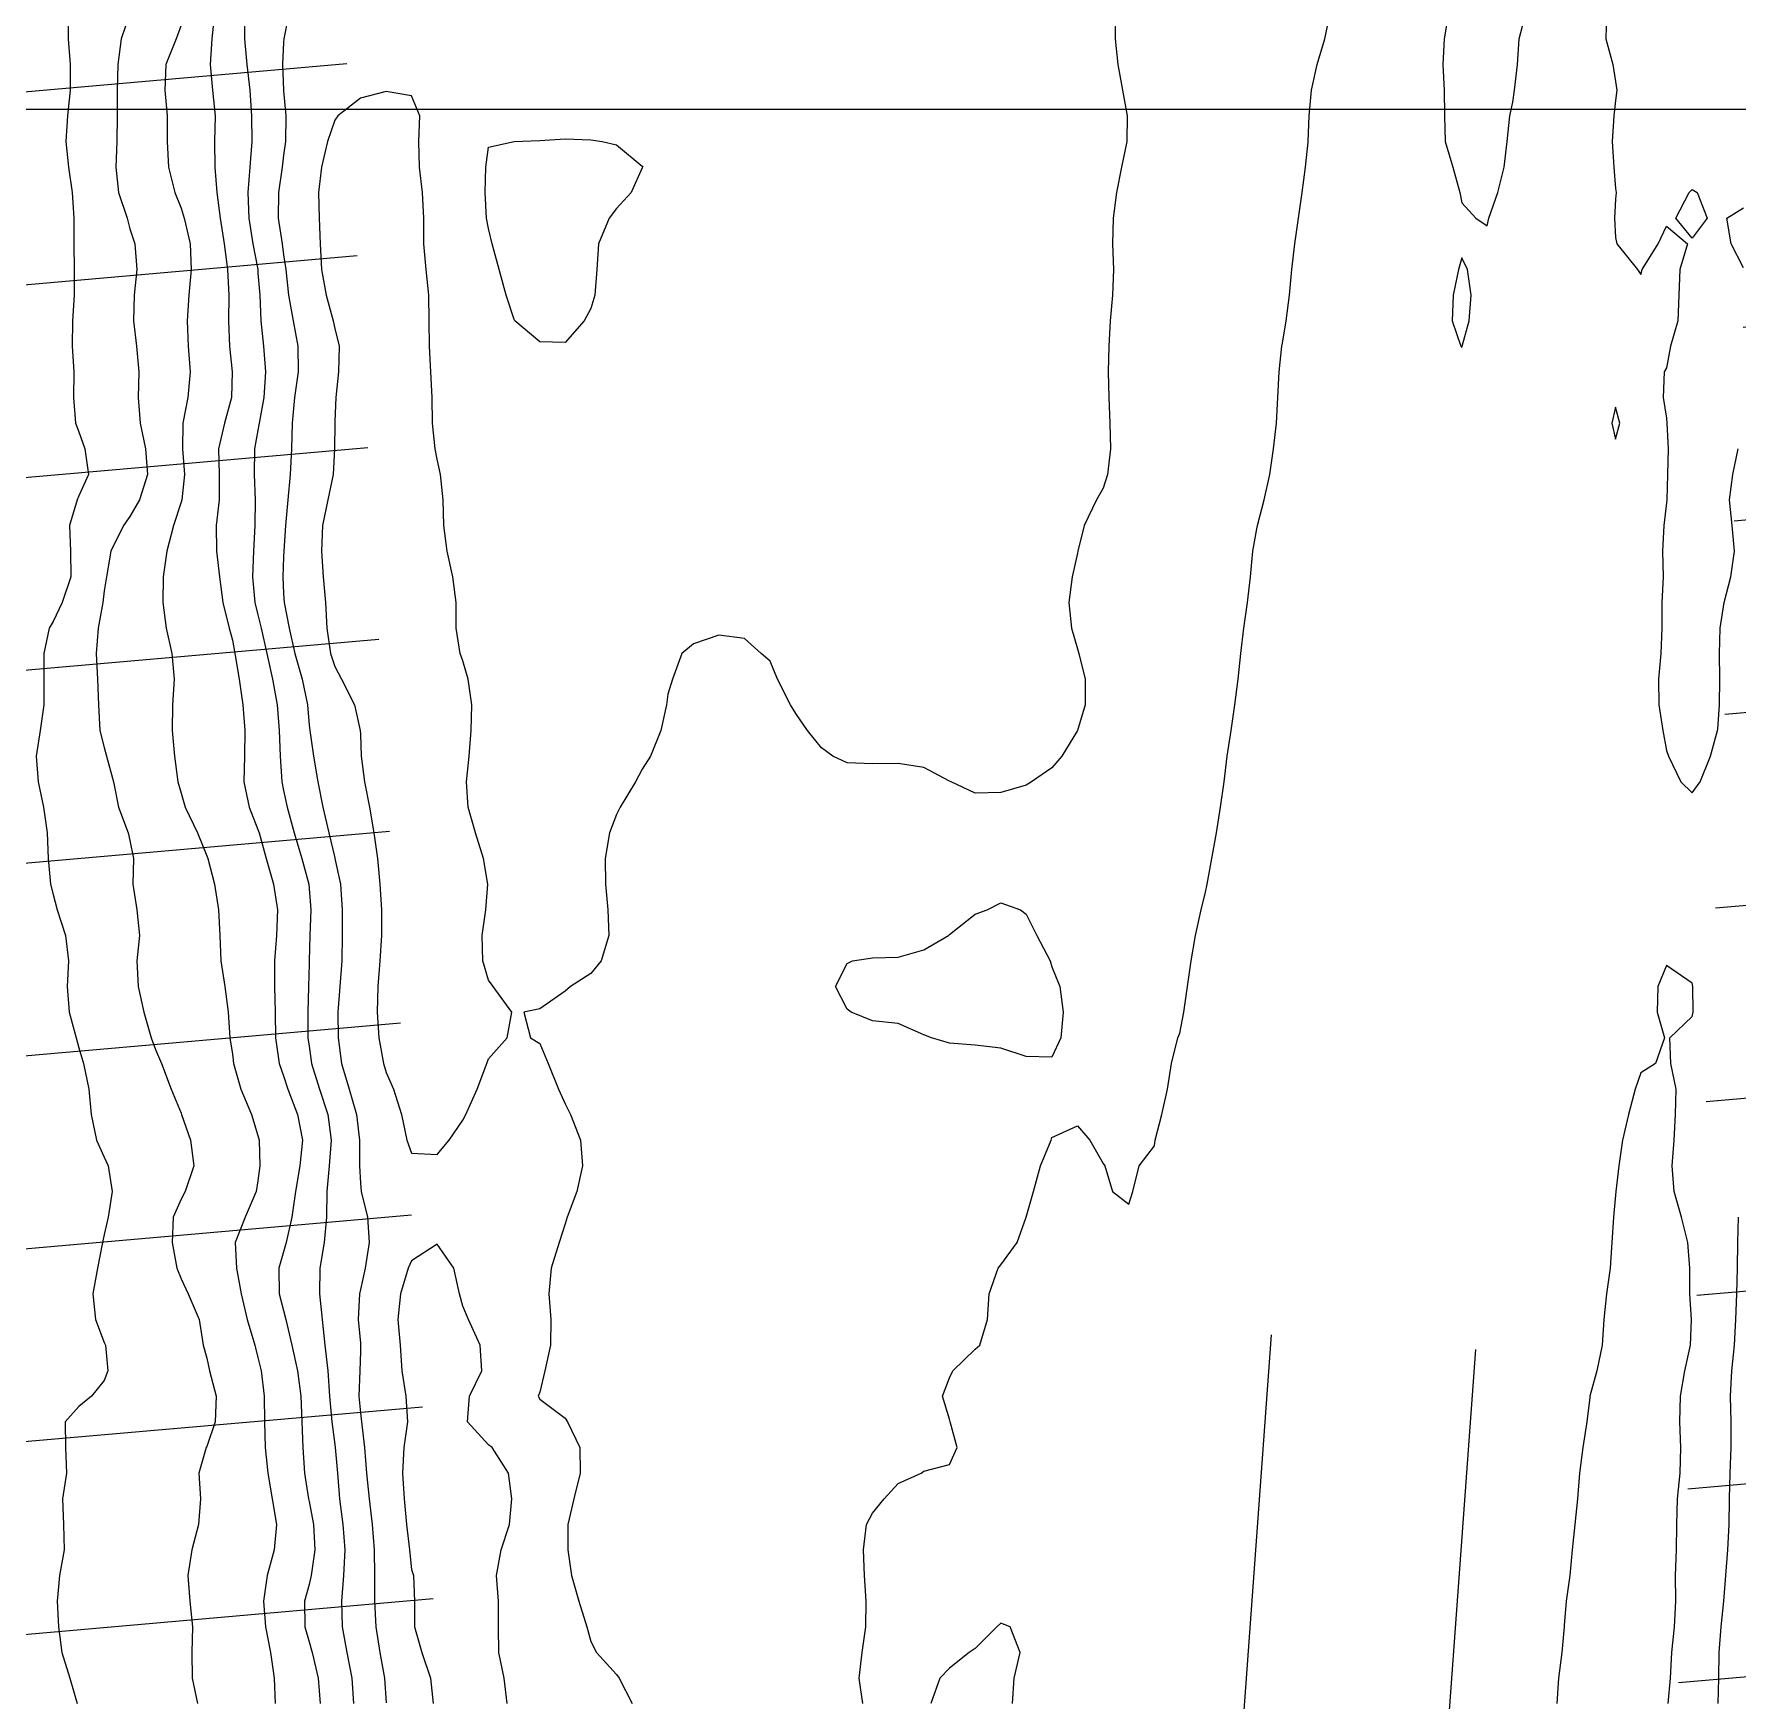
# Model space of a CAD drawing. Header units: centimetres. Extents: x 0 to 642158, y -847 to 649707.
# Drawn here: x 617083.88 to 617117.14, y 621556.3 to 621588.85 of the extents above; entities that cross this region are included whole.
import ezdxf

# ---------------------------------------------------------------- set-up
doc = ezdxf.new("R2010")
doc.units = ezdxf.units.CM
doc.header["$MEASUREMENT"] = 0
for name, color, linetype, lineweight in [('MEV_environnement_V', 7, 'Continuous', 20), ('MEV_grille', 254, 'Continuous', 9), ('WAL_topographie 0.5', 253, 'Continuous', 20)]:
    doc.layers.add(name, color=color, linetype=linetype, lineweight=lineweight)
doc.layers.add('MEV_schema paysager_Ha', color=7, linetype='Continuous', lineweight=25, transparency=0.13)
doc.linetypes.add('TRACKS', pattern='A,0.15,[130,ltypeshp.shx,S=0.25,R=0,X=0,Y=0],0.15', length=0.3)

# ---------------------------------------------------------------- blocks, each defined once
blk = doc.blocks.new('*U114')
at = {"layer": 'MEV_grille', "transparency": 33554687}
blk.add_lwpolyline([(-1338.461, 0), (1338.461, 0)], dxfattribs=at)
blk = doc.blocks.new('*U115')
at = {"layer": 'MEV_grille', "color": 0, "linetype": 'ByBlock', "lineweight": -2, "transparency": 16777216}
blk.add_blockref('*U114', (0, -800), dxfattribs=at)

msp = doc.modelspace()

# ---------------------------------------------------------------- hatches: boundary and pattern name
at = {"layer": 'MEV_schema paysager_Ha', "transparency": 33554687}
h = msp.add_hatch(dxfattribs=at)
h.set_pattern_fill('ANSI31', color=60, scale=30, angle=320)
h.paths.add_polyline_path([(617169.617, 620973.194), (617165.143, 620997.552), (617163.049, 621011.729), (617162.573, 621023.432), (617161.336, 621028.189), (617160.67, 621031.995), (617159.432, 621036.467), (617156.475, 621053.969), (617156.906, 621060.001), (617157.984, 621066.14), (617158.414, 621069.802), (617158.199, 621075.295), (617157.014, 621080.142), (617155.505, 621084.988), (617154.751, 621088.973), (617151.842, 621094.789), (617149.148, 621099.205), (617146.994, 621101.252), (617145.377, 621102.544), (617143.546, 621103.621), (617141.391, 621107.391), (617140.307, 621121.334), (617138.581, 621134.515), (617137.596, 621148.681), (617137.947, 621158.301), (617138.342, 621166.601), (617137.255, 621176.482), (617136.069, 621187.153), (617134.618, 621206.801), (617133.841, 621215.056), (617132.235, 621238.569), (617131.105, 621276.162), (617130.662, 621320.72), (617129.383, 621365.826), (617128.171, 621391.821), (617126.408, 621441.701), (617124.527, 621449.888), (617124.527, 621453.399), (617124.884, 621455.482), (617126.075, 621456.85), (617127.265, 621458.873), (617127.265, 621461.254), (617125.649, 621473.672), (617125.524, 621482.896), (617125.025, 621497.979), (617124.776, 621519.544), (617124.92, 621540.094), (617125.983, 621565.584), (617126.337, 621580.453), (617126.163, 621598.374), (617127.186, 621608.874), (617130.532, 621615.192), (617131.834, 621617.887), (617134.298, 621627.22), (617135.042, 621631.96), (617135.135, 621640.047), (617136.158, 621649.713), (617136.911, 621670.5), (617129.26, 621649.205), (617124.61, 621628.36), (617120.259, 621606.016), (617117.259, 621583.371), (617115.237, 621541.083), (617114.562, 621520.401), (617115.536, 621487.717), (617112.094, 621474.528), (617111.291, 621462.83), (617115.078, 621434.173), (617114.685, 621412.686), (617116.517, 621383.817), (617118.213, 621359.713), (617121.633, 621297.519), (617122.293, 621280.379), (617124.809, 621252.783), (617126.661, 621222.595), (617125.403, 621211.007), (617126.795, 621190.875), (617128.52, 621169.158), (617130.485, 621161.793), (617131.444, 621155.186), (617130.649, 621150.827), (617132.125, 621142.753), (617132.79, 621125.456), (617134.954, 621111.319), (617137.702, 621098.468), (617139.749, 621087.381), (617141.795, 621083.246), (617143.417, 621082.42), (617144.557, 621081.575), (617145.493, 621080.194), (617145.463, 621077.083), (617144.023, 621074.463), (617144.278, 621071.03), (617145.295, 621066.579), (617147.455, 621053.531), (617147.76, 621048.137), (617148.575, 621044.067), (617151.222, 621037.452), (617151.12, 621031.956), (617151.633, 621023.148), (617154.427, 621011.658), (617158.897, 620988.919), (617162.537, 620970.568), (617168.729, 620939.186), (617182.921, 620879.156), (617188.263, 620855.446), (617193.71, 620854.003), (617187.498, 620892.108), (617176.811, 620939.879)])
h = msp.add_hatch(dxfattribs=at)
h.set_pattern_fill('ANSI31', color=60, scale=30, angle=320)
h.paths.add_polyline_path([(617170.419, 620834.567), (617172.651, 620836.166), (617173.767, 620838.36), (617176.52, 620837.394), (617174.806, 620846.341), (617170.861, 620863.855), (617160.166, 620908.624), (617154.776, 620933.562), (617146.673, 620971.647), (617141.556, 621000.514), (617137.768, 621021.34), (617128.09, 621079.063), (617126.156, 621093.864), (617119.316, 621143.104), (617111.792, 621208.391), (617108.156, 621251.964), (617106.162, 621276.436), (617103.961, 621303.676), (617102.134, 621336.288), (617100.135, 621389.845), (617096.516, 621463.981), (617093.32, 621529.296), (617090.317, 621582.148), (617088.875, 621608.789), (617089.552, 621610.434), (617091.584, 621610.24), (617079.838, 621624.63), (617079.15, 621614.869), (617077.224, 621610.745), (617075.161, 621604.283), (617075.024, 621597.272), (617074.199, 621592.185), (617074.199, 621587.785), (617073.373, 621584.761), (617071.723, 621576.1), (617070.554, 621571.223), (617069.004, 621567.237), (617065.792, 621560.483), (617065.459, 621555.39), (617064.352, 621548.747), (617063.248, 621545.861), (617063.538, 621539.763), (617064.894, 621531.341), (617066.831, 621523.888), (617067.993, 621518.758), (617069.311, 621511.094), (617070.285, 621505.466), (617073.425, 621497.132), (617077.756, 621487.932), (617080.679, 621477.434), (617081.545, 621462.498), (617082.024, 621453.112), (617079.891, 621448.421), (617077.757, 621439.358), (617074.131, 621434.987), (617070.825, 621431.469), (617069.438, 621426.671), (617071.018, 621420.988), (617073.27, 621414.516), (617077.07, 621409.311), (617077.914, 621402.699), (617079.322, 621395.946), (617077.774, 621388.912), (617077.028, 621379.272), (617077.18, 621366.49), (617077.637, 621354.926), (617081.138, 621345.34), (617084.667, 621339.141), (617088.419, 621332.55), (617091.943, 621324.141), (617093.489, 621313.549), (617093.991, 621301.308), (617095.095, 621293.181), (617098.226, 621286.522), (617098.599, 621269.214), (617098.32, 621260.56), (617100.919, 621240.097), (617102.163, 621224.304), (617102.661, 621213.61), (617104.31, 621203.418), (617105.03, 621196.058), (617108.853, 621175.666), (617110.452, 621164.481), (617113.761, 621137.233), (617115.569, 621117.477), (617117.489, 621112.22), (617116.988, 621109.132), (617114.316, 621105.794), (617111.985, 621102.229), (617112.056, 621101.1), (617120.765, 621101.771), (617121.63, 621095.928), (617112.376, 621095.304), (617112.524, 621092.145), (617113.883, 621089.004), (617118.105, 621088.839), (617120.775, 621088.744), (617122.967, 621085.98), (617123.825, 621080.262), (617124.207, 621073.973), (617125.553, 621066.79), (617126.9, 621057.169), (617128.055, 621049.377), (617129.783, 621041.532), (617130.994, 621026.347), (617134.207, 621004.931), (617136.145, 620988.525), (617136.031, 620979.069), (617142.374, 620949.543), (617145.918, 620930.208), (617153.153, 620899.212), (617158.672, 620872.657), (617161.08, 620858.212), (617163.85, 620847.016), (617167.101, 620840.155), (617169.922, 620834.909)])

# ---------------------------------------------------------------- linework, layer by layer
at = {"layer": 'MEV_environnement_V', "linetype": 'TRACKS', "ltscale": 3}
for points in [[(617115.794, 621199.724), (617111.915, 621241.714), (617110.06, 621267.008), (617107.699, 621302.432), (617104.663, 621344.26), (617103.483, 621367.692), (617102.471, 621399.898), (617101.965, 621436.486), (617102.302, 621459.749), (617102.808, 621476.946), (617103.82, 621503.415), (617105.674, 621530.899), (617108.036, 621563.453)], [(617119.773, 621200.126), (617115.901, 621242.044), (617114.05, 621267.287), (617111.689, 621302.71), (617108.655, 621344.506), (617107.479, 621367.856), (617106.47, 621399.988), (617105.965, 621436.485), (617106.301, 621459.661), (617106.806, 621476.811), (617107.814, 621503.204), (617109.664, 621530.619), (617112.025, 621563.164)]]:
    msp.add_lwpolyline(points, dxfattribs=at)
at = {"layer": 'WAL_topographie 0.5'}
for points in [[(617084.54, 621589.25), (617084.543, 621588.75), (617084.582, 621588.25), (617084.582, 621587.75), (617084.532, 621587.25), (617084.499, 621586.75), (617084.552, 621586.25), (617084.625, 621585.75), (617084.657, 621585.25), (617084.658, 621584.75), (617084.66, 621584.25), (617084.663, 621583.75), (617084.63, 621583.25), (617084.622, 621582.75), (617084.652, 621582.25), (617084.651, 621581.75), (617084.685, 621581.25), (617084.75, 621581.078), (617084.872, 621580.75), (617084.942, 621580.25), (617084.75, 621579.828), (617084.72, 621579.75), (617084.571, 621579.25), (617084.593, 621578.75), (617084.597, 621578.25), (617084.43, 621577.75), (617084.25, 621577.38), (617084.172, 621577.25), (617084.072, 621576.75), (617084.071, 621576.25), (617084.071, 621575.75), (617083.995, 621575.25), (617083.921, 621574.75), (617083.956, 621574.25), (617084.064, 621573.75), (617084.134, 621573.25), (617084.152, 621572.75), (617084.198, 621572.25), (617084.25, 621572.046), (617084.331, 621571.75), (617084.491, 621571.25), (617084.55, 621570.75), (617084.524, 621570.25), (617084.564, 621569.75), (617084.698, 621569.25), (617084.75, 621569.052), (617084.845, 621568.75), (617084.949, 621568.25), (617084.993, 621567.75), (617085.1, 621567.25), (617085.25, 621566.917), (617085.323, 621566.75), (617085.406, 621566.25), (617085.323, 621565.75), (617085.25, 621565.411), (617085.216, 621565.25), (617085.12, 621564.75), (617085.029, 621564.25), (617085.079, 621563.75), (617085.25, 621563.304), (617085.27, 621563.25), (617085.317, 621562.75), (617085.25, 621562.557), (617085.003, 621562.25), (617084.75, 621562.052), (617084.488, 621561.75), (617084.491, 621561.25), (617084.511, 621560.75), (617084.432, 621560.25), (617084.455, 621559.75), (617084.463, 621559.25), (617084.376, 621558.75), (617084.331, 621558.25), (617084.358, 621557.75), (617084.422, 621557.25), (617084.575, 621556.75), (617084.718, 621556.25)], [(617085.748, 621589.25), (617085.582, 621588.75), (617085.513, 621588.25), (617085.504, 621587.75), (617085.502, 621587.25), (617085.495, 621586.75), (617085.472, 621586.25), (617085.527, 621585.75), (617085.693, 621585.25), (617085.75, 621585.046), (617085.849, 621584.75), (617085.882, 621584.25), (617085.831, 621583.75), (617085.817, 621583.25), (617085.881, 621582.75), (617085.921, 621582.25), (617085.908, 621581.75), (617085.953, 621581.25), (617086.053, 621580.75), (617086.093, 621580.25), (617085.94, 621579.75), (617085.75, 621579.425), (617085.622, 621579.25), (617085.38, 621578.75), (617085.294, 621578.25), (617085.25, 621577.979), (617085.219, 621577.75), (617085.129, 621577.25), (617085.094, 621576.75), (617085.12, 621576.25), (617085.139, 621575.75), (617085.165, 621575.25), (617085.25, 621574.915), (617085.295, 621574.75), (617085.432, 621574.25), (617085.527, 621573.75), (617085.714, 621573.25), (617085.75, 621573.101), (617085.821, 621572.75), (617085.806, 621572.25), (617085.887, 621571.75), (617085.934, 621571.25), (617085.884, 621570.75), (617085.909, 621570.25), (617086.019, 621569.75), (617086.165, 621569.25), (617086.25, 621569.022), (617086.366, 621568.75), (617086.554, 621568.25), (617086.75, 621567.776), (617086.76, 621567.75), (617086.934, 621567.25), (617086.999, 621566.75), (617086.829, 621566.25), (617086.75, 621566.101), (617086.597, 621565.75), (617086.576, 621565.25), (617086.665, 621564.75), (617086.75, 621564.546), (617086.888, 621564.25), (617087.105, 621563.75), (617087.181, 621563.25), (617087.25, 621562.996), (617087.302, 621562.75), (617087.434, 621562.25), (617087.416, 621561.75), (617087.25, 621561.268), (617087.239, 621561.25), (617087.095, 621560.75), (617087.128, 621560.25), (617087.088, 621559.75), (617086.957, 621559.25), (617086.879, 621558.75), (617086.919, 621558.25), (617086.974, 621557.75), (617086.957, 621557.25), (617086.963, 621556.75), (617087.072, 621556.25)], [(617086.75, 621589.021), (617086.655, 621588.75), (617086.451, 621588.25), (617086.432, 621587.75), (617086.475, 621587.25), (617086.475, 621586.75), (617086.501, 621586.25), (617086.624, 621585.75), (617086.75, 621585.448), (617086.811, 621585.25), (617086.926, 621584.75), (617086.944, 621584.25), (617086.903, 621583.75), (617086.869, 621583.25), (617086.887, 621582.75), (617086.925, 621582.25), (617086.881, 621581.75), (617086.78, 621581.25), (617086.775, 621580.75), (617086.816, 621580.25), (617086.763, 621579.75), (617086.75, 621579.704), (617086.6, 621579.25), (617086.469, 621578.75), (617086.401, 621578.25), (617086.391, 621577.75), (617086.456, 621577.25), (617086.565, 621576.75), (617086.615, 621576.25), (617086.583, 621575.75), (617086.573, 621575.25), (617086.62, 621574.75), (617086.686, 621574.25), (617086.75, 621574.024), (617086.83, 621573.75), (617087.072, 621573.25), (617087.25, 621572.804), (617087.274, 621572.75), (617087.4, 621572.25), (617087.48, 621571.75), (617087.503, 621571.25), (617087.525, 621570.75), (617087.604, 621570.25), (617087.667, 621569.75), (617087.7, 621569.25), (617087.75, 621568.932), (617087.771, 621568.75), (617087.915, 621568.25), (617088.121, 621567.75), (617088.25, 621567.34), (617088.274, 621567.25), (617088.286, 621566.75), (617088.25, 621566.458), (617088.213, 621566.25), (617088.001, 621565.75), (617087.805, 621565.25), (617087.831, 621564.75), (617087.919, 621564.25), (617088.039, 621563.75), (617088.19, 621563.25), (617088.25, 621563.011), (617088.31, 621562.75), (617088.371, 621562.25), (617088.379, 621561.75), (617088.392, 621561.25), (617088.44, 621560.75), (617088.53, 621560.25), (617088.609, 621559.75), (617088.569, 621559.25), (617088.429, 621558.75), (617088.356, 621558.25), (617088.398, 621557.75), (617088.495, 621557.25), (617088.569, 621556.75), (617088.588, 621556.25)], [(617087.403, 621589.25), (617087.351, 621588.75), (617087.316, 621588.25), (617087.365, 621587.75), (617087.411, 621587.25), (617087.404, 621586.75), (617087.41, 621586.25), (617087.449, 621585.75), (617087.515, 621585.25), (617087.591, 621584.75), (617087.654, 621584.25), (617087.684, 621583.75), (617087.676, 621583.25), (617087.692, 621582.75), (617087.744, 621582.25), (617087.736, 621581.75), (617087.599, 621581.25), (617087.481, 621580.75), (617087.49, 621580.25), (617087.495, 621579.75), (617087.432, 621579.25), (617087.441, 621578.75), (617087.498, 621578.25), (617087.564, 621577.75), (617087.688, 621577.25), (617087.75, 621577.011), (617087.8, 621576.75), (617087.884, 621576.25), (617087.953, 621575.75), (617087.996, 621575.25), (617087.987, 621574.75), (617087.977, 621574.25), (617088.08, 621573.75), (617088.25, 621573.319), (617088.27, 621573.25), (617088.411, 621572.75), (617088.554, 621572.25), (617088.632, 621571.75), (617088.611, 621571.25), (617088.571, 621570.75), (617088.575, 621570.25), (617088.585, 621569.75), (617088.589, 621569.25), (617088.661, 621568.75), (617088.75, 621568.507), (617088.83, 621568.25), (617089.022, 621567.75), (617089.116, 621567.25), (617089.065, 621566.75), (617088.983, 621566.25), (617088.914, 621565.75), (617088.798, 621565.25), (617088.75, 621565.068), (617088.659, 621564.75), (617088.662, 621564.25), (617088.75, 621563.925), (617088.794, 621563.75), (617088.913, 621563.25), (617089.021, 621562.75), (617089.089, 621562.25), (617089.106, 621561.75), (617089.125, 621561.25), (617089.157, 621560.75), (617089.239, 621560.25), (617089.25, 621560.195), (617089.332, 621559.75), (617089.357, 621559.25), (617089.291, 621558.75), (617089.25, 621558.574), (617089.161, 621558.25), (617089.162, 621557.75), (617089.25, 621557.457), (617089.309, 621557.25), (617089.425, 621556.75), (617089.465, 621556.25)], [(617087.995, 621589.25), (617087.99, 621588.75), (617088.034, 621588.25), (617088.093, 621587.75), (617088.124, 621587.25), (617088.129, 621586.75), (617088.092, 621586.25), (617088.051, 621585.75), (617088.07, 621585.25), (617088.15, 621584.75), (617088.244, 621584.25), (617088.25, 621584.179), (617088.287, 621583.75), (617088.306, 621583.25), (617088.36, 621582.75), (617088.396, 621582.25), (617088.361, 621581.75), (617088.273, 621581.25), (617088.25, 621581.111), (617088.182, 621580.75), (617088.178, 621580.25), (617088.198, 621579.75), (617088.186, 621579.25), (617088.165, 621578.75), (617088.146, 621578.25), (617088.191, 621577.75), (617088.25, 621577.509), (617088.309, 621577.25), (617088.424, 621576.75), (617088.536, 621576.25), (617088.626, 621575.75), (617088.666, 621575.25), (617088.68, 621574.75), (617088.714, 621574.25), (617088.75, 621574.078), (617088.817, 621573.75), (617088.955, 621573.25), (617089.107, 621572.75), (617089.244, 621572.25), (617089.25, 621572.167), (617089.28, 621571.75), (617089.265, 621571.25), (617089.252, 621570.75), (617089.25, 621570.694), (617089.237, 621570.25), (617089.224, 621569.75), (617089.226, 621569.25), (617089.25, 621569.087), (617089.297, 621568.75), (617089.451, 621568.25), (617089.615, 621567.75), (617089.68, 621567.25), (617089.642, 621566.75), (617089.596, 621566.25), (617089.585, 621565.75), (617089.542, 621565.25), (617089.459, 621564.75), (617089.453, 621564.25), (617089.501, 621563.75), (617089.554, 621563.25), (617089.611, 621562.75), (617089.648, 621562.25), (617089.69, 621561.75), (617089.75, 621561.307), (617089.758, 621561.25), (617089.8, 621560.75), (617089.841, 621560.25), (617089.909, 621559.75), (617089.944, 621559.25), (617089.92, 621558.75), (617089.88, 621558.25), (617089.894, 621557.75), (617089.984, 621557.25), (617090.08, 621556.75), (617090.118, 621556.25)], [(617088.85, 621589.25), (617088.756, 621588.75), (617088.75, 621588.69), (617088.73, 621588.25), (617088.749, 621587.75), (617088.75, 621587.737), (617088.792, 621587.25), (617088.789, 621586.75), (617088.75, 621586.484), (617088.721, 621586.25), (617088.648, 621585.75), (617088.647, 621585.25), (617088.719, 621584.75), (617088.75, 621584.533), (617088.794, 621584.25), (617088.847, 621583.75), (617088.934, 621583.25), (617089.03, 621582.75), (617089.032, 621582.25), (617088.965, 621581.75), (617088.917, 621581.25), (617088.903, 621580.75), (617088.881, 621580.25), (617088.83, 621579.75), (617088.785, 621579.25), (617088.756, 621578.75), (617088.75, 621578.637), (617088.732, 621578.25), (617088.75, 621577.926), (617088.762, 621577.75), (617088.858, 621577.25), (617088.972, 621576.75), (617089.113, 621576.25), (617089.217, 621575.75), (617089.25, 621575.355), (617089.262, 621575.25), (617089.331, 621574.75), (617089.419, 621574.25), (617089.519, 621573.75), (617089.63, 621573.25), (617089.75, 621572.761), (617089.753, 621572.75), (617089.859, 621572.25), (617089.895, 621571.75), (617089.895, 621571.25), (617089.886, 621570.75), (617089.847, 621570.25), (617089.809, 621569.75), (617089.815, 621569.25), (617089.882, 621568.75), (617090.028, 621568.25), (617090.172, 621567.75), (617090.229, 621567.25), (617090.231, 621566.75), (617090.25, 621566.412), (617090.266, 621566.25), (617090.385, 621565.75), (617090.422, 621565.25), (617090.34, 621564.75), (617090.25, 621564.338), (617090.231, 621564.25), (617090.206, 621563.75), (617090.25, 621563.287), (617090.254, 621563.25), (617090.25, 621563.125), (617090.24, 621562.75), (617090.222, 621562.25), (617090.25, 621561.93), (617090.27, 621561.75), (617090.332, 621561.25), (617090.371, 621560.75), (617090.419, 621560.25), (617090.479, 621559.75), (617090.517, 621559.25), (617090.524, 621558.75), (617090.523, 621558.25), (617090.552, 621557.75), (617090.627, 621557.25), (617090.723, 621556.75), (617090.75, 621556.265)], [(617104.993, 621589.25), (617104.982, 621588.75), (617105.036, 621588.25), (617105.131, 621587.75), (617105.218, 621587.25), (617105.213, 621586.75), (617105.111, 621586.25), (617105.013, 621585.75), (617104.944, 621585.25), (617104.933, 621584.75), (617104.955, 621584.25), (617104.935, 621583.75), (617104.888, 621583.25), (617104.858, 621582.75), (617104.85, 621582.25), (617104.858, 621581.75), (617104.878, 621581.25), (617104.892, 621580.75), (617104.836, 621580.25), (617104.75, 621579.977), (617104.62, 621579.75), (617104.379, 621579.25), (617104.258, 621578.75), (617104.25, 621578.714), (617104.144, 621578.25), (617104.079, 621577.75), (617104.131, 621577.25), (617104.25, 621576.844), (617104.276, 621576.75), (617104.397, 621576.25), (617104.4, 621575.75), (617104.25, 621575.25), (617104.25, 621575.25), (617103.943, 621574.75), (617103.75, 621574.521), (617103.35, 621574.25), (617103.25, 621574.18), (617102.75, 621574.037), (617102.25, 621574.027), (617101.783, 621574.25), (617101.75, 621574.263), (617101.25, 621574.528), (617100.75, 621574.607), (617100.25, 621574.598), (617099.75, 621574.621), (617099.474, 621574.75), (617099.25, 621574.912), (617098.979, 621575.25), (617098.75, 621575.581), (617098.644, 621575.75), (617098.39, 621576.25), (617098.25, 621576.6), (617098.074, 621576.75), (617097.75, 621577.047), (617097.25, 621577.113), (617096.75, 621576.938), (617096.523, 621576.75), (617096.344, 621576.25), (617096.25, 621575.956), (617096.224, 621575.75), (617096.112, 621575.25), (617095.911, 621574.75), (617095.75, 621574.493), (617095.623, 621574.25), (617095.323, 621573.75), (617095.25, 621573.608), (617095.112, 621573.25), (617095.029, 621572.75), (617095.035, 621572.25), (617095.083, 621571.75), (617095.101, 621571.25), (617094.953, 621570.75), (617094.75, 621570.507), (617094.354, 621570.25), (617094.25, 621570.163), (617093.75, 621569.813), (617093.438, 621569.75), (617093.571, 621569.25), (617093.75, 621569.136), (617093.912, 621568.75), (617094.115, 621568.25), (617094.25, 621567.961), (617094.352, 621567.75), (617094.548, 621567.25), (617094.587, 621566.75), (617094.473, 621566.25), (617094.288, 621565.75), (617094.25, 621565.62), (617094.132, 621565.25), (617093.973, 621564.75), (617093.928, 621564.25), (617093.97, 621563.75), (617093.962, 621563.25), (617093.851, 621562.75), (617093.75, 621562.333), (617093.717, 621562.25), (617093.75, 621562.192), (617094.25, 621561.823), (617094.291, 621561.75), (617094.534, 621561.25), (617094.539, 621560.75), (617094.414, 621560.25), (617094.3, 621559.75), (617094.298, 621559.25), (617094.373, 621558.75), (617094.513, 621558.25), (617094.667, 621557.75), (617094.75, 621557.462), (617094.859, 621557.25), (617095.25, 621556.819), (617095.301, 621556.75), (617095.554, 621556.25)], [(617100.057, 621556.25), (617099.988, 621556.75), (617100.045, 621557.25), (617100.118, 621557.75), (617100.122, 621558.25), (617100.09, 621558.75), (617100.071, 621559.25), (617100.129, 621559.75), (617100.25, 621559.972), (617100.477, 621560.25), (617100.75, 621560.55), (617101.194, 621560.75), (617101.25, 621560.786), (617101.75, 621560.917), (617101.9, 621561.25), (617101.766, 621561.75), (617101.75, 621561.806), (617101.612, 621562.25), (617101.75, 621562.613), (617101.813, 621562.75), (617102.25, 621563.17), (617102.341, 621563.25), (617102.494, 621563.75), (617102.522, 621564.25), (617102.698, 621564.75), (617102.75, 621564.818), (617103.07, 621565.25), (617103.25, 621565.75), (617103.25, 621565.75), (617103.389, 621566.25), (617103.528, 621566.75), (617103.732, 621567.25), (617103.75, 621567.306), (617104.25, 621567.531), (617104.487, 621567.25), (617104.75, 621566.796), (617104.781, 621566.75), (617104.931, 621566.25), (617105.25, 621566), (617105.33, 621566.25), (617105.453, 621566.75), (617105.75, 621567.143), (617105.768, 621567.25), (617105.895, 621567.75), (617106.007, 621568.25), (617106.085, 621568.75), (617106.209, 621569.25), (617106.25, 621569.341), (617106.324, 621569.75), (617106.398, 621570.25), (617106.466, 621570.75), (617106.555, 621571.25), (617106.662, 621571.75), (617106.75, 621572.093), (617106.781, 621572.25), (617106.875, 621572.75), (617106.963, 621573.25), (617107.044, 621573.75), (617107.11, 621574.25), (617107.174, 621574.75), (617107.25, 621575.25), (617107.25, 621575.25), (617107.32, 621575.75), (617107.386, 621576.25), (617107.44, 621576.75), (617107.497, 621577.25), (617107.568, 621577.75), (617107.628, 621578.25), (617107.675, 621578.75), (617107.75, 621579.188), (617107.761, 621579.25), (617107.895, 621579.75), (617108.002, 621580.25), (617108.077, 621580.75), (617108.136, 621581.25), (617108.162, 621581.75), (617108.186, 621582.25), (617108.241, 621582.75), (617108.25, 621582.809), (617108.325, 621583.25), (617108.386, 621583.75), (617108.434, 621584.25), (617108.492, 621584.75), (617108.565, 621585.25), (617108.633, 621585.75), (617108.698, 621586.25), (617108.75, 621586.734), (617108.752, 621586.75), (617108.773, 621587.25), (617108.819, 621587.75), (617108.929, 621588.25), (617109.078, 621588.75), (617109.183, 621589.25)], [(617111.49, 621589.25), (617111.406, 621588.75), (617111.381, 621588.25), (617111.406, 621587.75), (617111.417, 621587.25), (617111.426, 621586.75), (617111.575, 621586.25), (617111.715, 621585.75), (617111.75, 621585.55), (617112.023, 621585.25), (617112.25, 621585.103), (617112.28, 621585.25), (617112.455, 621585.75), (617112.577, 621586.25), (617112.638, 621586.75), (617112.689, 621587.25), (617112.75, 621587.516), (617112.781, 621587.75), (617112.84, 621588.25), (617112.871, 621588.75), (617113.003, 621589.25)], [(617114.577, 621589.25), (617114.565, 621588.75), (617114.703, 621588.25), (617114.75, 621587.917), (617114.779, 621587.75), (617114.75, 621587.55), (617114.723, 621587.25), (617114.688, 621586.75), (617114.721, 621586.25), (617114.75, 621585.833), (617114.763, 621585.75), (617114.75, 621585.625), (617114.736, 621585.25), (617114.75, 621584.875), (617114.776, 621584.75), (617115.179, 621584.25), (617115.25, 621584.15), (617115.276, 621584.25), (617115.583, 621584.75), (617115.75, 621585.096), (617116.159, 621584.75), (617116.007, 621584.25), (617115.988, 621583.75), (617115.967, 621583.25), (617115.826, 621582.75), (617115.75, 621582.327), (617115.704, 621582.25), (617115.681, 621581.75), (617115.75, 621581.35), (617115.757, 621581.25), (617115.779, 621580.75), (617115.765, 621580.25), (617115.757, 621579.75), (617115.75, 621579.694), (617115.696, 621579.25), (617115.668, 621578.75), (617115.681, 621578.25), (617115.656, 621577.75), (617115.655, 621577.25), (617115.639, 621576.75), (617115.595, 621576.25), (617115.599, 621575.75), (617115.677, 621575.25), (617115.75, 621574.861), (617115.785, 621574.75), (617116.031, 621574.25), (617116.25, 621574.031), (617116.404, 621574.25), (617116.608, 621574.75), (617116.743, 621575.25), (617116.75, 621575.278), (617116.785, 621575.75), (617116.79, 621576.25), (617116.781, 621576.75), (617116.797, 621577.25), (617116.873, 621577.75), (617117.005, 621578.25), (617117.075, 621578.75), (617117.027, 621579.25), (617116.978, 621579.75), (617117.044, 621580.25), (617117.148, 621580.75)], [(617091.75, 621566.971), (617091.984, 621567.25), (617092.25, 621567.643), (617092.309, 621567.75), (617092.531, 621568.25), (617092.72, 621568.75), (617092.75, 621568.838), (617093.112, 621569.25), (617093.209, 621569.75), (617092.842, 621570.25), (617092.75, 621570.377), (617092.639, 621570.75), (617092.624, 621571.25), (617092.698, 621571.75), (617092.736, 621572.25), (617092.652, 621572.75), (617092.495, 621573.25), (617092.354, 621573.75), (617092.323, 621574.25), (617092.37, 621574.75), (617092.41, 621575.25), (617092.425, 621575.75), (617092.354, 621576.25), (617092.25, 621576.607), (617092.2, 621576.75), (617092.116, 621577.25), (617092.122, 621577.75), (617092.055, 621578.25), (617091.941, 621578.75), (617091.88, 621579.25), (617091.866, 621579.75), (617091.813, 621580.25), (617091.75, 621580.549), (617091.707, 621580.75), (617091.656, 621581.25), (617091.648, 621581.75), (617091.625, 621582.25), (617091.596, 621582.75), (617091.591, 621583.25), (617091.586, 621583.75), (617091.535, 621584.25), (617091.489, 621584.75), (617091.488, 621585.25), (617091.462, 621585.75), (617091.405, 621586.25), (617091.391, 621586.75), (617091.407, 621587.25), (617091.25, 621587.637), (617090.75, 621587.723), (617090.25, 621587.597), (617089.808, 621587.25), (617089.75, 621587.167), (617089.605, 621586.75), (617089.488, 621586.25), (617089.431, 621585.75), (617089.447, 621585.25), (617089.467, 621584.75), (617089.49, 621584.25), (617089.58, 621583.75), (617089.721, 621583.25), (617089.75, 621583.097), (617089.833, 621582.75), (617089.822, 621582.25), (617089.768, 621581.75), (617089.75, 621581.288), (617089.749, 621581.25), (617089.745, 621580.75), (617089.716, 621580.25), (617089.611, 621579.75), (617089.507, 621579.25), (617089.488, 621578.75), (617089.52, 621578.25), (617089.568, 621577.75), (617089.596, 621577.25), (617089.668, 621576.75), (617089.75, 621576.5), (617089.878, 621576.25), (617090.132, 621575.75), (617090.248, 621575.25), (617090.25, 621575.179), (617090.262, 621574.75), (617090.328, 621574.25), (617090.428, 621573.75), (617090.513, 621573.25), (617090.581, 621572.75), (617090.629, 621572.25), (617090.661, 621571.75), (617090.66, 621571.25), (617090.628, 621570.75), (617090.593, 621570.25), (617090.579, 621569.75), (617090.607, 621569.25), (617090.698, 621568.75), (617090.75, 621568.572), (617090.896, 621568.25), (617091.054, 621567.75), (617091.154, 621567.25), (617091.25, 621567), (617091.75, 621566.971)], [(617094.619, 621583.25), (617094.25, 621582.823), (617093.75, 621582.84), (617093.265, 621583.25), (617093.25, 621583.272), (617093.095, 621583.75), (617092.956, 621584.25), (617092.82, 621584.75), (617092.75, 621585.05), (617092.713, 621585.25), (617092.683, 621585.75), (617092.698, 621586.25), (617092.75, 621586.637), (617093.25, 621586.75), (617093.25, 621586.75), (617093.75, 621586.769), (617094.25, 621586.798), (617094.75, 621586.78), (617094.97, 621586.75), (617095.25, 621586.686), (617095.75, 621586.268), (617095.766, 621586.25), (617095.75, 621586.231), (617095.534, 621585.75), (617095.25, 621585.44), (617095.107, 621585.25), (617094.897, 621584.75), (617094.865, 621584.25), (617094.825, 621583.75), (617094.75, 621583.487), (617094.619, 621583.25)], [(617116.542, 621585.25), (617116.25, 621584.861), (617115.932, 621585.25), (617116.191, 621585.75), (617116.25, 621585.809), (617116.35, 621585.75), (617116.542, 621585.25)], [(617117.25, 621584.281), (617117.008, 621584.75), (617116.929, 621585.25), (617117.25, 621585.454)], [(617111.75, 621582.725), (617111.758, 621582.75), (617111.894, 621583.25), (617111.933, 621583.75), (617111.864, 621584.25), (617111.75, 621584.477), (617111.687, 621584.25), (617111.583, 621583.75), (617111.567, 621583.25), (617111.736, 621582.75), (617111.75, 621582.725)], [(617114.75, 621580.938), (617114.836, 621581.25), (617114.75, 621581.562), (617114.681, 621581.25), (617114.75, 621580.938)], [(617103.924, 621569.25), (617103.75, 621568.869), (617103.25, 621568.883), (617102.75, 621569.047), (617102.25, 621569.108), (617101.75, 621569.142), (617101.399, 621569.25), (617101.25, 621569.307), (617100.75, 621569.527), (617100.25, 621569.58), (617099.828, 621569.75), (617099.75, 621569.81), (617099.528, 621570.25), (617099.75, 621570.701), (617099.858, 621570.75), (617100.25, 621570.812), (617100.75, 621570.826), (617101.25, 621570.965), (617101.731, 621571.25), (617101.75, 621571.265), (617102.25, 621571.663), (617102.487, 621571.75), (617102.75, 621571.885), (617103.135, 621571.75), (617103.25, 621571.662), (617103.453, 621571.25), (617103.716, 621570.75), (617103.75, 621570.636), (617103.905, 621570.25), (617103.972, 621569.75), (617103.924, 621569.25)], [(617115.782, 621556.25), (617115.824, 621556.75), (617115.852, 621557.25), (617115.903, 621557.75), (617115.93, 621558.25), (617115.926, 621558.75), (617115.945, 621559.25), (617115.951, 621559.75), (617115.962, 621560.25), (617116.012, 621560.75), (617116.025, 621561.25), (617116.006, 621561.75), (617116.024, 621562.25), (617116.107, 621562.75), (617116.216, 621563.25), (617116.234, 621563.75), (617116.201, 621564.25), (617116.203, 621564.75), (617116.163, 621565.25), (617116.039, 621565.75), (617115.895, 621566.25), (617115.857, 621566.75), (617115.901, 621567.25), (617115.927, 621567.75), (617115.935, 621568.25), (617115.836, 621568.75), (617115.811, 621569.25), (617116.25, 621569.664), (617116.269, 621569.75), (617116.262, 621570.25), (617116.25, 621570.317), (617115.75, 621570.659), (617115.579, 621570.25), (617115.568, 621569.75), (617115.707, 621569.25), (617115.533, 621568.75), (617115.25, 621568.564), (617115.138, 621568.25), (617115.008, 621567.75), (617114.888, 621567.25), (617114.815, 621566.75), (617114.761, 621566.25), (617114.75, 621566.179), (617114.714, 621565.75), (617114.683, 621565.25), (617114.651, 621564.75), (617114.577, 621564.25), (617114.524, 621563.75), (617114.491, 621563.25), (617114.385, 621562.75), (617114.254, 621562.25), (617114.25, 621562.227), (617114.192, 621561.75), (617114.116, 621561.25), (617114.05, 621560.75), (617114.01, 621560.25), (617113.959, 621559.75), (617113.908, 621559.25), (617113.86, 621558.75), (617113.791, 621558.25), (617113.75, 621557.779), (617113.748, 621557.75), (617113.708, 621557.25), (617113.639, 621556.75), (617113.608, 621556.25)], [(617116.758, 621556.25), (617116.768, 621556.75), (617116.774, 621557.25), (617116.817, 621557.75), (617116.869, 621558.25), (617116.909, 621558.75), (617116.948, 621559.25), (617116.971, 621559.75), (617116.975, 621560.25), (617116.988, 621560.75), (617117.01, 621561.25), (617117.009, 621561.75), (617116.996, 621562.25), (617117.024, 621562.75), (617117.073, 621563.25), (617117.101, 621563.75), (617117.122, 621564.25), (617117.136, 621564.75), (617117.139, 621565.25), (617117.155, 621565.75)], [(617093.118, 621556.25), (617093.053, 621556.75), (617092.951, 621557.25), (617092.943, 621557.75), (617092.946, 621558.25), (617092.905, 621558.75), (617093, 621559.25), (617093.158, 621559.75), (617093.209, 621560.25), (617093.143, 621560.75), (617092.825, 621561.25), (617092.75, 621561.302), (617092.339, 621561.75), (617092.382, 621562.25), (617092.62, 621562.75), (617092.586, 621563.25), (617092.358, 621563.75), (617092.25, 621564.009), (617092.182, 621564.25), (617092.076, 621564.75), (617091.75, 621565.221), (617091.25, 621564.896), (617091.184, 621564.75), (617091.03, 621564.25), (617090.983, 621563.75), (617091.025, 621563.25), (617091.06, 621562.75), (617091.137, 621562.25), (617091.172, 621561.75), (617091.098, 621561.25), (617091.07, 621560.75), (617091.106, 621560.25), (617091.151, 621559.75), (617091.207, 621559.25), (617091.25, 621558.869), (617091.288, 621558.75), (617091.304, 621558.25), (617091.303, 621557.75), (617091.451, 621557.25), (617091.615, 621556.75), (617091.672, 621556.25)], [(617102.982, 621556.25), (617103.011, 621556.75), (617103.132, 621557.25), (617102.932, 621557.75), (617102.75, 621557.821), (617102.676, 621557.75), (617102.25, 621557.324), (617102.132, 621557.25), (617101.75, 621556.94), (617101.56, 621556.75), (617101.386, 621556.25)]]:
    msp.add_lwpolyline(points, dxfattribs=at)

# ---------------------------------------------------------------- block references
at = {"layer": 'MEV_grille', "transparency": 33554687}
msp.add_blockref('*U115', (616669.481, 622387.381), dxfattribs=at)

doc.saveas('drawing.dxf')
